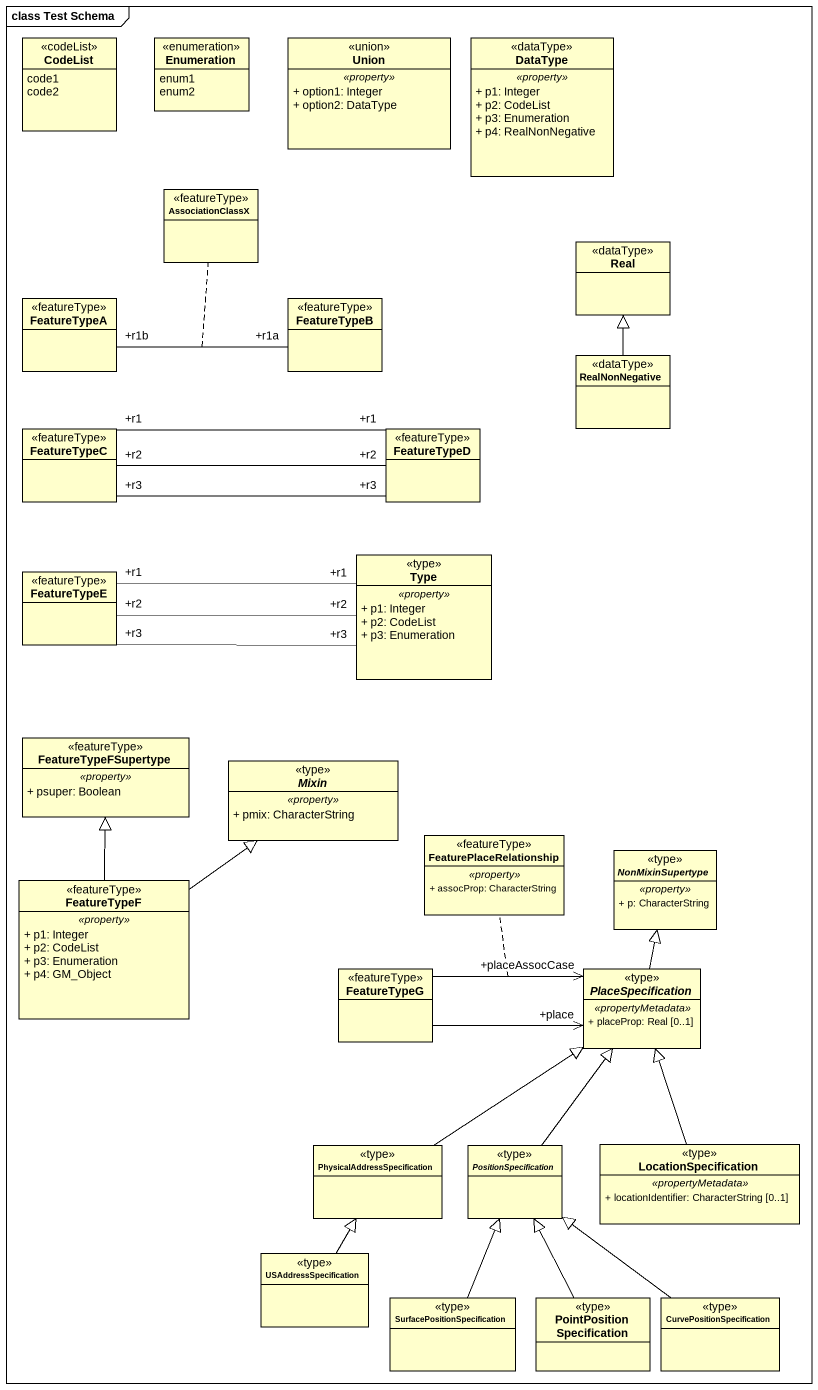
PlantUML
@startuml
mainframe class Test Schema
hide circle
hide empty members
skinparam classAttributeIconSize 0
class CodeList <<codeList>> {
  code1
  code2
}
enum Enumeration {
  enum1
  enum2
}
class Union <<union>> {
  .. <<property>> ..
  + option1: Integer
  + option2: DataType
}
class DataType <<dataType>> {
  .. <<property>> ..
  + p1: Integer
  + p2: CodeList
  + p3: Enumeration
  + p4: RealNonNegative
}
class AssociationClassX <<featureType>>
class Real <<dataType>>
class FeatureTypeA <<featureType>>
class FeatureTypeB <<featureType>>
class RealNonNegative <<dataType>>
class FeatureTypeC <<featureType>>
class FeatureTypeD <<featureType>>
class Type <<type>> {
  .. <<property>> ..
  + p1: Integer
  + p2: CodeList
  + p3: Enumeration
}
class FeatureTypeE <<featureType>>
class FeatureTypeFSupertype <<featureType>> {
  .. <<property>> ..
  + psuper: Boolean
}
abstract class Mixin <<type>> {
  .. <<property>> ..
  + pmix: CharacterString
}
class FeaturePlaceRelationship <<featureType>> {
  .. <<property>> ..
  + assocProp: CharacterString
}
class FeatureTypeF <<featureType>> {
  .. <<property>> ..
  + p1: Integer
  + p2: CodeList
  + p3: Enumeration
  + p4: GM_Object
}
abstract class NonMixinSupertype <<type>> {
  .. <<property>> ..
  + p: CharacterString
}
class FeatureTypeG <<featureType>>
abstract class PlaceSpecification <<type>> {
  .. <<propertyMetadata>> ..
  + placeProp: Real [0..1]
}
class PhysicalAddressSpecification <<type>>
abstract class PositionSpecification <<type>>
class LocationSpecification <<type>> {
  .. <<propertyMetadata>> ..
  + locationIdentifier: CharacterString [0..1]
}
class USAddressSpecification <<type>>
class SurfacePositionSpecification <<type>>
class PointPositionSpecification <<type>>
class CurvePositionSpecification <<type>>
FeatureTypeA "+r1b" -right- "+r1a" FeatureTypeB
(FeatureTypeA, FeatureTypeB) .. AssociationClassX
RealNonNegative -up-|> Real
FeatureTypeC "+r1" -right- "+r1" FeatureTypeD
FeatureTypeC "+r2" -right- "+r2" FeatureTypeD
FeatureTypeC "+r3" -right- "+r3" FeatureTypeD
FeatureTypeE "+r1" -right- "+r1" Type
FeatureTypeE "+r2" -right- "+r2" Type
FeatureTypeE "+r3" -right- "+r3" Type
FeatureTypeF -up-|> FeatureTypeFSupertype
FeatureTypeF -up-|> Mixin
FeatureTypeG -right-> "+place" PlaceSpecification
FeatureTypeG -right-> "+placeAssocCase" PlaceSpecification
(FeatureTypeG, PlaceSpecification) .. FeaturePlaceRelationship
PlaceSpecification -up-|> NonMixinSupertype
PhysicalAddressSpecification -up-|> PlaceSpecification
PositionSpecification -up-|> PlaceSpecification
LocationSpecification -up-|> PlaceSpecification
USAddressSpecification -up-|> PhysicalAddressSpecification
SurfacePositionSpecification -up-|> PositionSpecification
PointPositionSpecification -up-|> PositionSpecification
CurvePositionSpecification -up-|> PositionSpecification
@enduml
